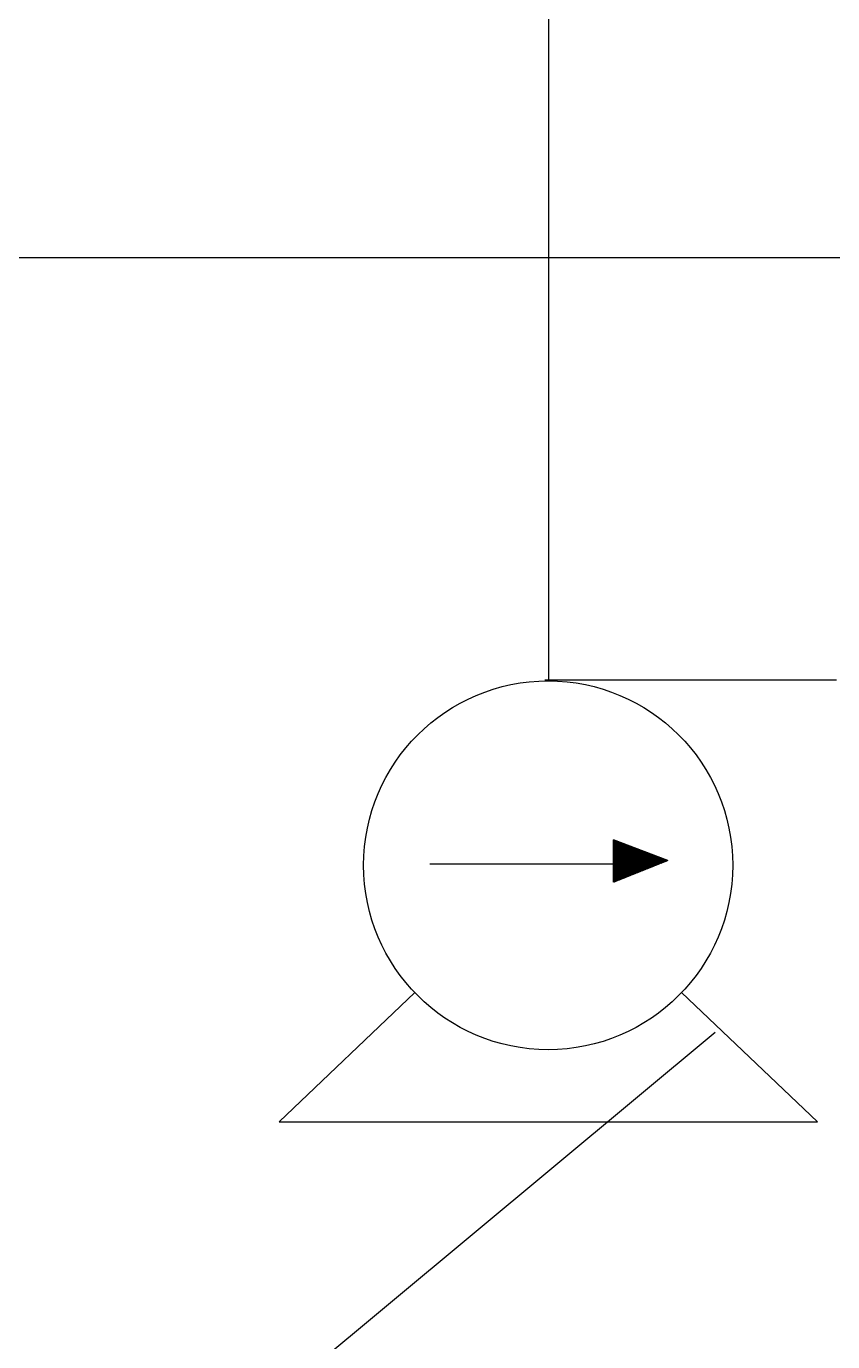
# Model space of a CAD drawing. Extents: x -22909.9 to -22897.8, y -4.7 to 4.1.
# Drawn here: x -22906.5091 to -22906.2448, y 0.3089 to 0.7403 of the extents above; entities that cross this region are included whole.
import ezdxf

# ---------------------------------------------------------------- set-up
doc = ezdxf.new("R2010")
doc.units = 0
doc.header["$MEASUREMENT"] = 0
doc.linetypes.add('DASHDOT', pattern=[1, 0.5, -0.25, 0, -0.25])
doc.layers.get('0').update_dxf_attribs({"linetype": 'CONTINUOUS'})
doc.layers.add('DESCARGA', color=5, linetype='CONTINUOUS')
doc.layers.add('DIB-018', color=6, linetype='CONTINUOUS')

# ---------------------------------------------------------------- blocks, each defined once
blk = doc.blocks.new('*X2')
at = {"color": 0}
for p, q in [((2.9907, 7.9599), (3.0043, 7.9735)), ((2.9912, 7.9612), (3.004, 7.9741)), ((2.9916, 7.9626), (3.0038, 7.9748)), ((2.992, 7.9639), (3.0036, 7.9755)), ((2.9925, 7.9652), (3.0034, 7.9761)), ((2.9929, 7.9665), (3.0032, 7.9768)), ((2.9934, 7.9679), (3.003, 7.9775)), ((2.9938, 7.9692), (3.0028, 7.9782)), ((2.9943, 7.9705), (3.0026, 7.9788)), ((2.9947, 7.9718), (3.0023, 7.9795)), ((2.9951, 7.9732), (3.0021, 7.9802)), ((2.9956, 7.9745), (3.0019, 7.9808)), ((2.996, 7.9758), (3.0017, 7.9815)), ((2.9965, 7.9771), (3.0015, 7.9822)), ((2.9969, 7.9785), (3.0013, 7.9829)), ((2.9973, 7.9798), (3.0011, 7.9835)), ((2.9978, 7.9811), (3.0009, 7.9842)), ((2.9982, 7.9824), (3.0006, 7.9849)), ((2.9987, 7.9838), (3.0004, 7.9855)), ((2.9991, 7.9851), (3.0002, 7.9862)), ((2.9996, 7.9864), (3, 7.9869)), ((2.9642, 7.8804), (3.017, 7.9332)), ((2.9647, 7.8817), (3.0168, 7.9338)), ((2.9651, 7.883), (3.0166, 7.9345)), ((2.9656, 7.8844), (3.0164, 7.9352)), ((2.966, 7.8857), (3.0162, 7.9358)), ((2.9664, 7.887), (3.0159, 7.9365)), ((2.9669, 7.8883), (3.0157, 7.9372)), ((2.9673, 7.8897), (3.0155, 7.9379)), ((2.9678, 7.891), (3.0153, 7.9385)), ((2.9682, 7.8923), (3.0151, 7.9392)), ((2.9686, 7.8936), (3.0149, 7.9399)), ((2.9691, 7.895), (3.0147, 7.9405)), ((2.9695, 7.8963), (3.0145, 7.9412)), ((2.97, 7.8976), (3.0142, 7.9419)), ((2.9704, 7.8989), (3.014, 7.9426)), ((2.9708, 7.9003), (3.0138, 7.9432)), ((2.9713, 7.9016), (3.0136, 7.9439)), ((2.9717, 7.9029), (3.0134, 7.9446)), ((2.9722, 7.9042), (3.0132, 7.9452)), ((2.9726, 7.9056), (3.013, 7.9459)), ((2.9731, 7.9069), (3.0128, 7.9466)), ((2.9735, 7.9082), (3.0125, 7.9473)), ((2.9739, 7.9095), (3.0123, 7.9479)), ((2.9744, 7.9109), (3.0121, 7.9486)), ((2.9748, 7.9122), (3.0119, 7.9493)), ((2.9753, 7.9135), (3.0117, 7.9499)), ((2.9757, 7.9148), (3.0115, 7.9506)), ((2.9761, 7.9162), (3.0113, 7.9513)), ((2.9766, 7.9175), (3.0111, 7.952)), ((2.977, 7.9188), (3.0108, 7.9526)), ((2.9775, 7.9201), (3.0106, 7.9533)), ((2.9779, 7.9215), (3.0104, 7.954)), ((2.9784, 7.9228), (3.0102, 7.9546)), ((2.9788, 7.9241), (3.01, 7.9553)), ((2.9792, 7.9255), (3.0098, 7.956)), ((2.9797, 7.9268), (3.0096, 7.9567)), ((2.9801, 7.9281), (3.0094, 7.9573)), ((2.9806, 7.9294), (3.0091, 7.958)), ((2.981, 7.9308), (3.0089, 7.9587)), ((2.9814, 7.9321), (3.0087, 7.9593)), ((2.9819, 7.9334), (3.0085, 7.96)), ((2.9823, 7.9347), (3.0083, 7.9607)), ((2.9828, 7.9361), (3.0081, 7.9614)), ((2.9832, 7.9374), (3.0079, 7.962)), ((2.9837, 7.9387), (3.0077, 7.9627)), ((2.9841, 7.94), (3.0074, 7.9634)), ((2.9845, 7.9414), (3.0072, 7.9641)), ((2.985, 7.9427), (3.007, 7.9647)), ((2.9854, 7.944), (3.0068, 7.9654)), ((2.9859, 7.9453), (3.0066, 7.9661)), ((2.9863, 7.9467), (3.0064, 7.9667)), ((2.9867, 7.948), (3.0062, 7.9674)), ((2.9872, 7.9493), (3.006, 7.9681)), ((2.9876, 7.9506), (3.0057, 7.9688)), ((2.9881, 7.952), (3.0055, 7.9694)), ((2.9885, 7.9533), (3.0053, 7.9701)), ((2.989, 7.9546), (3.0051, 7.9708)), ((2.9894, 7.9559), (3.0049, 7.9714)), ((2.9898, 7.9573), (3.0047, 7.9721)), ((2.9903, 7.9586), (3.0045, 7.9728)), ((2.9373, 7.7995), (3.03, 7.8922)), ((2.9377, 7.8009), (3.0297, 7.8929)), ((2.9382, 7.8022), (3.0295, 7.8935)), ((2.9386, 7.8035), (3.0293, 7.8942)), ((2.9391, 7.8048), (3.0291, 7.8949)), ((2.9395, 7.8062), (3.0289, 7.8956)), ((2.9399, 7.8075), (3.0287, 7.8962)), ((2.9404, 7.8088), (3.0285, 7.8969)), ((2.9408, 7.8101), (3.0283, 7.8976)), ((2.9413, 7.8115), (3.028, 7.8982)), ((2.9417, 7.8128), (3.0278, 7.8989)), ((2.9421, 7.8141), (3.0276, 7.8996)), ((2.9426, 7.8154), (3.0274, 7.9003)), ((2.943, 7.8168), (3.0272, 7.9009)), ((2.9435, 7.8181), (3.027, 7.9016)), ((2.9439, 7.8194), (3.0268, 7.9023)), ((2.9444, 7.8207), (3.0266, 7.9029)), ((2.9448, 7.8221), (3.0263, 7.9036)), ((2.9452, 7.8234), (3.0261, 7.9043)), ((2.9457, 7.8247), (3.0259, 7.905)), ((2.9461, 7.826), (3.0257, 7.9056)), ((2.9466, 7.8274), (3.0255, 7.9063)), ((2.947, 7.8287), (3.0253, 7.907)), ((2.9474, 7.83), (3.0251, 7.9076)), ((2.9479, 7.8313), (3.0249, 7.9083)), ((2.9483, 7.8327), (3.0246, 7.909)), ((2.9488, 7.834), (3.0244, 7.9097)), ((2.9492, 7.8353), (3.0242, 7.9103)), ((2.9497, 7.8366), (3.024, 7.911)), ((2.9501, 7.838), (3.0238, 7.9117)), ((2.9505, 7.8393), (3.0236, 7.9123)), ((2.951, 7.8406), (3.0234, 7.913)), ((2.9514, 7.8419), (3.0232, 7.9137)), ((2.9519, 7.8433), (3.0229, 7.9144)), ((2.9523, 7.8446), (3.0227, 7.915)), ((2.9527, 7.8459), (3.0225, 7.9157)), ((2.9532, 7.8472), (3.0223, 7.9164)), ((2.9536, 7.8486), (3.0221, 7.917)), ((2.9541, 7.8499), (3.0219, 7.9177)), ((2.9545, 7.8512), (3.0217, 7.9184)), ((2.955, 7.8526), (3.0215, 7.9191)), ((2.9554, 7.8539), (3.0212, 7.9197)), ((2.9558, 7.8552), (3.021, 7.9204)), ((2.9563, 7.8565), (3.0208, 7.9211)), ((2.9567, 7.8579), (3.0206, 7.9217)), ((2.9572, 7.8592), (3.0204, 7.9224)), ((2.9576, 7.8605), (3.0202, 7.9231)), ((2.958, 7.8618), (3.02, 7.9238)), ((2.9585, 7.8632), (3.0198, 7.9244)), ((2.9589, 7.8645), (3.0195, 7.9251)), ((2.9594, 7.8658), (3.0193, 7.9258)), ((2.9598, 7.8671), (3.0191, 7.9264)), ((2.9603, 7.8685), (3.0189, 7.9271)), ((2.9607, 7.8698), (3.0187, 7.9278)), ((2.9611, 7.8711), (3.0185, 7.9285)), ((2.9616, 7.8724), (3.0183, 7.9291)), ((2.962, 7.8738), (3.0181, 7.9298)), ((2.9625, 7.8751), (3.0178, 7.9305)), ((2.9629, 7.8764), (3.0176, 7.9311)), ((2.9633, 7.8777), (3.0174, 7.9318)), ((2.9638, 7.8791), (3.0172, 7.9325)), ((2.9332, 7.7866), (3.0321, 7.8855)), ((2.9333, 7.7876), (3.0319, 7.8862)), ((2.9338, 7.7889), (3.0317, 7.8868)), ((2.9341, 7.7866), (3.0323, 7.8848)), ((2.9342, 7.7903), (3.0314, 7.8875)), ((2.9346, 7.7916), (3.0312, 7.8882)), ((2.935, 7.7866), (3.0325, 7.8841)), ((2.9351, 7.7929), (3.031, 7.8888)), ((2.9355, 7.7942), (3.0308, 7.8895)), ((2.9359, 7.7866), (3.0327, 7.8835)), ((2.936, 7.7956), (3.0306, 7.8902)), ((2.9364, 7.7969), (3.0304, 7.8909)), ((2.9368, 7.7982), (3.0302, 7.8915)), ((2.9368, 7.7866), (3.0329, 7.8828)), ((2.9377, 7.7866), (3.0331, 7.8821)), ((2.9385, 7.7866), (3.0334, 7.8815)), ((2.9394, 7.7866), (3.0336, 7.8808)), ((2.9403, 7.7866), (3.0338, 7.8801)), ((2.9412, 7.7866), (3.034, 7.8794)), ((2.9421, 7.7866), (3.0342, 7.8788)), ((2.943, 7.7866), (3.0344, 7.8781)), ((2.9438, 7.7866), (3.0346, 7.8774)), ((2.9447, 7.7866), (3.0348, 7.8768)), ((2.9456, 7.7866), (3.0351, 7.8761)), ((2.9465, 7.7866), (3.0353, 7.8754)), ((2.9474, 7.7866), (3.0355, 7.8747)), ((2.9483, 7.7866), (3.0357, 7.8741)), ((2.9491, 7.7866), (3.0359, 7.8734)), ((2.95, 7.7866), (3.0361, 7.8727)), ((2.9509, 7.7866), (3.0363, 7.8721)), ((2.9518, 7.7866), (3.0365, 7.8714)), ((2.9527, 7.7866), (3.0367, 7.8707)), ((2.9536, 7.7866), (3.037, 7.87)), ((2.9544, 7.7866), (3.0372, 7.8694)), ((2.9553, 7.7866), (3.0374, 7.8687)), ((2.9562, 7.7866), (3.0376, 7.868)), ((2.9571, 7.7866), (3.0378, 7.8674)), ((2.958, 7.7866), (3.038, 7.8667)), ((2.9589, 7.7866), (3.0382, 7.866)), ((2.9598, 7.7866), (3.0384, 7.8653)), ((2.9606, 7.7866), (3.0387, 7.8647)), ((2.9615, 7.7866), (3.0389, 7.864)), ((2.9624, 7.7866), (3.0391, 7.8633)), ((2.9633, 7.7866), (3.0393, 7.8627)), ((2.9642, 7.7866), (3.0395, 7.862)), ((2.9651, 7.7866), (3.0397, 7.8613)), ((2.9659, 7.7866), (3.0399, 7.8606)), ((2.9668, 7.7866), (3.0401, 7.86)), ((2.9677, 7.7866), (3.0404, 7.8593)), ((2.9686, 7.7866), (3.0406, 7.8586)), ((2.9695, 7.7866), (3.0408, 7.8579)), ((2.9704, 7.7866), (3.041, 7.8573)), ((2.9712, 7.7866), (3.0412, 7.8566)), ((2.9721, 7.7866), (3.0414, 7.8559)), ((2.973, 7.7866), (3.0416, 7.8553)), ((2.9739, 7.7866), (3.0418, 7.8546)), ((2.9748, 7.7866), (3.0421, 7.8539)), ((2.9757, 7.7866), (3.0423, 7.8532)), ((2.9765, 7.7866), (3.0425, 7.8526)), ((2.9774, 7.7866), (3.0427, 7.8519)), ((2.9783, 7.7866), (3.0429, 7.8512)), ((2.9792, 7.7866), (3.0431, 7.8506)), ((2.9801, 7.7866), (3.0433, 7.8499)), ((2.981, 7.7866), (3.0435, 7.8492)), ((2.9818, 7.7866), (3.0438, 7.8485)), ((2.9827, 7.7866), (3.044, 7.8479)), ((2.9836, 7.7866), (3.0442, 7.8472)), ((2.9845, 7.7866), (3.0444, 7.8465)), ((2.9854, 7.7866), (3.0446, 7.8459)), ((2.9863, 7.7866), (3.0448, 7.8452)), ((2.9872, 7.7866), (3.045, 7.8445)), ((2.988, 7.7866), (3.0452, 7.8438)), ((2.9889, 7.7866), (3.0455, 7.8432)), ((2.9898, 7.7866), (3.0457, 7.8425)), ((2.9907, 7.7866), (3.0459, 7.8418)), ((2.9916, 7.7866), (3.0461, 7.8412)), ((2.9925, 7.7866), (3.0463, 7.8405)), ((2.9933, 7.7866), (3.0465, 7.8398)), ((2.9942, 7.7866), (3.0467, 7.8391)), ((2.9951, 7.7866), (3.0469, 7.8385)), ((2.996, 7.7866), (3.0472, 7.8378)), ((2.9969, 7.7866), (3.0474, 7.8371)), ((2.9978, 7.7866), (3.0476, 7.8365)), ((2.9986, 7.7866), (3.0478, 7.8358)), ((2.9995, 7.7866), (3.048, 7.8351)), ((3.0004, 7.7866), (3.0482, 7.8344)), ((3.0013, 7.7866), (3.0484, 7.8338)), ((3.0022, 7.7866), (3.0486, 7.8331)), ((3.0031, 7.7866), (3.0489, 7.8324)), ((3.0039, 7.7866), (3.0491, 7.8318)), ((3.0048, 7.7866), (3.0493, 7.8311)), ((3.0057, 7.7866), (3.0495, 7.8304)), ((3.0066, 7.7866), (3.0497, 7.8297)), ((3.0075, 7.7866), (3.0499, 7.8291)), ((3.0084, 7.7866), (3.0501, 7.8284)), ((3.0092, 7.7866), (3.0503, 7.8277)), ((3.0101, 7.7866), (3.0506, 7.8271)), ((3.011, 7.7866), (3.0508, 7.8264)), ((3.0119, 7.7866), (3.051, 7.8257)), ((3.0128, 7.7866), (3.0512, 7.825)), ((3.0137, 7.7866), (3.0514, 7.8244)), ((3.0146, 7.7866), (3.0516, 7.8237)), ((3.0154, 7.7866), (3.0518, 7.823)), ((3.0163, 7.7866), (3.052, 7.8224)), ((3.0172, 7.7866), (3.0523, 7.8217)), ((3.0181, 7.7866), (3.0525, 7.821)), ((3.019, 7.7866), (3.0527, 7.8203)), ((3.0199, 7.7866), (3.0529, 7.8197)), ((3.0207, 7.7866), (3.0531, 7.819)), ((3.0216, 7.7866), (3.0533, 7.8183)), ((3.0225, 7.7866), (3.0535, 7.8177)), ((3.0234, 7.7866), (3.0537, 7.817)), ((3.0243, 7.7866), (3.054, 7.8163)), ((3.0252, 7.7866), (3.0542, 7.8156)), ((3.026, 7.7866), (3.0544, 7.815)), ((3.0269, 7.7866), (3.0546, 7.8143)), ((3.0278, 7.7866), (3.0548, 7.8136)), ((3.0287, 7.7866), (3.055, 7.813)), ((3.0296, 7.7866), (3.0552, 7.8123)), ((3.0305, 7.7866), (3.0554, 7.8116)), ((3.0313, 7.7866), (3.0556, 7.8109)), ((3.0322, 7.7866), (3.0559, 7.8103)), ((3.0331, 7.7866), (3.0561, 7.8096)), ((3.034, 7.7866), (3.0563, 7.8089)), ((3.0349, 7.7866), (3.0565, 7.8083)), ((3.0358, 7.7866), (3.0567, 7.8076)), ((3.0366, 7.7866), (3.0569, 7.8069)), ((3.0375, 7.7866), (3.0571, 7.8062)), ((3.0384, 7.7866), (3.0573, 7.8056)), ((3.0393, 7.7866), (3.0576, 7.8049)), ((3.0402, 7.7866), (3.0578, 7.8042)), ((3.0411, 7.7866), (3.058, 7.8036)), ((3.042, 7.7866), (3.0582, 7.8029)), ((3.0428, 7.7866), (3.0584, 7.8022)), ((3.0437, 7.7866), (3.0586, 7.8015)), ((3.0446, 7.7866), (3.0588, 7.8009)), ((3.0455, 7.7866), (3.059, 7.8002)), ((3.0464, 7.7866), (3.0593, 7.7995)), ((3.0473, 7.7866), (3.0595, 7.7989)), ((3.0481, 7.7866), (3.0597, 7.7982)), ((3.049, 7.7866), (3.0599, 7.7975)), ((3.0499, 7.7866), (3.0601, 7.7968)), ((3.0508, 7.7866), (3.0603, 7.7962)), ((3.0517, 7.7866), (3.0605, 7.7955)), ((3.0526, 7.7866), (3.0607, 7.7948)), ((3.0534, 7.7866), (3.061, 7.7942)), ((3.0543, 7.7866), (3.0612, 7.7935)), ((3.0552, 7.7866), (3.0614, 7.7928)), ((3.0561, 7.7866), (3.0616, 7.7921)), ((3.057, 7.7866), (3.0618, 7.7915)), ((3.0579, 7.7866), (3.062, 7.7908)), ((3.0587, 7.7866), (3.0622, 7.7901)), ((3.0596, 7.7866), (3.0624, 7.7895)), ((3.0605, 7.7866), (3.0627, 7.7888)), ((3.0614, 7.7866), (3.0629, 7.7881)), ((3.0623, 7.7866), (3.0631, 7.7874)), ((3.0632, 7.7866), (3.0633, 7.7868))]:
    blk.add_line(p, q, dxfattribs=at)
blk = doc.blocks.new('FLECHA')
for p, q in [((0.0079, 0.0975), (-0.0403, -0.047)), ((0.0079, 0.0975), (0.0536, -0.047)), ((-0.0403, -0.047), (0.0536, -0.047))]:
    blk.add_line(p, q)
at = {"xscale": 0.7200000000000001, "yscale": 0.7200000000000001, "zscale": 0.7200000000000001}
blk.add_blockref('*X2', (-2.152, -5.6534), dxfattribs=at)

msp = doc.modelspace()

# ---------------------------------------------------------------- linework, layer by layer
at = {"layer": 'DESCARGA'}
for p, q in [((-22906.33782, 0.52595), (-22906.33782, 0.87667)), ((-22906.33912, 0.52595), (-22906.24351, 0.52595)), ((-22906.37687, 0.46559), (-22906.30961, 0.46559)), ((-22906.3818, 0.4234), (-22906.42626, 0.38097)), ((-22906.2943, 0.4234), (-22906.24983, 0.38097)), ((-22906.42626, 0.38097), (-22906.24983, 0.38097))]:
    msp.add_line(p, q, dxfattribs=at)
msp.add_circle((-22906.33805, 0.46516), 0.06048, dxfattribs=at)
at = {"layer": 'DIB-018', "linetype": 'DASHDOT'}
msp.add_line((-22905.43831, 1.11452), (-22906.51831, 0.21452), dxfattribs=at)
at = {"layer": 'DIB-018'}
msp.add_line((-22909.34717, 0.66452), (-22898.03131, 0.66452), dxfattribs=at)

# ---------------------------------------------------------------- block references
at = {"layer": 'DESCARGA', "xscale": 0.1480448284654501, "yscale": -0.1232106188995502, "zscale": 0.1480448284654501, "rotation": 90}
msp.add_blockref('FLECHA', (-22906.31087, 0.46554), dxfattribs=at)

doc.saveas('drawing.dxf')
